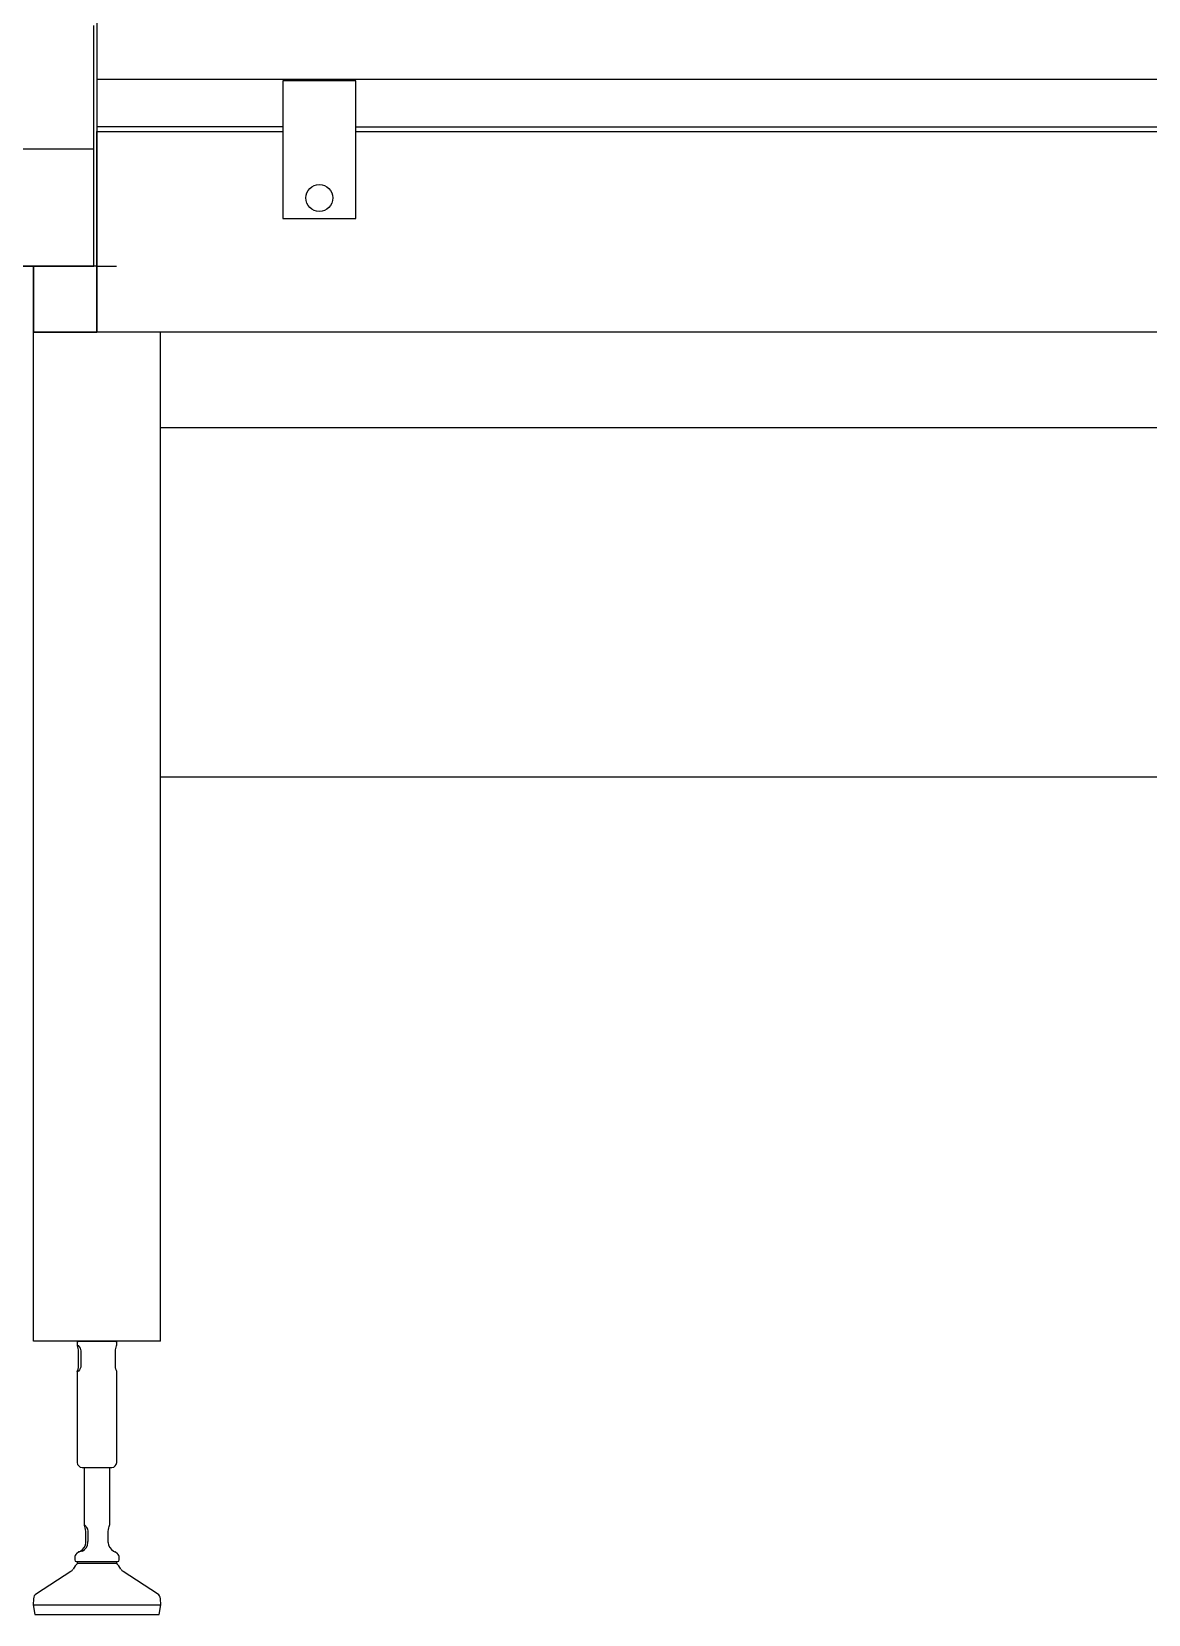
# Model space of a CAD drawing. Header units: millimetres. Extents: x 12318 to 17800, y 6541 to 10165.
# Drawn here: x 13331.1 to 13381.9, y 7271.9 to 7343.9 of the extents above; entities that cross this region are included whole.
import ezdxf

# ---------------------------------------------------------------- set-up
doc = ezdxf.new("R2010")
doc.units = ezdxf.units.MM
doc.layers.add('Equipment', color=123, linetype='Continuous')

# ---------------------------------------------------------------- blocks, each defined once
blk = doc.blocks.new('A$Cbe2ee938')
at = {"layer": 'Equipment'}
for p, q in [((-1000, 1372), (-1000, 933.3)), ((-1002, 848.5), (-1002, 1000)), ((-1000, 1000), (-1000, 848.5)), ((-837, 965.3), (-883, 965.3)), ((-883, 965.3), (-883, 878.5)), ((-837, 878.5), (-837, 965.3)), ((-1000, 933.3), (-883, 933.3)), ((-1000, 807), (-1000, 933.3)), ((-1000, 933.3), (-883, 933.3)), ((-837, 936.3), (837, 936.3)), ((-837, 933.3), (837, 933.3)), ((-4400.19, 922.5), (-1002, 922.5)), ((-883, 878.5), (-837, 878.5)), ((-1040, 848.5), (-4770, 848.5)), ((-4770, 848.5), (-1002, 848.5)), ((-1040, 807), (-1040, 848.5)), ((-1000, 848.5), (-1040, 848.5)), ((-1040, 848.5), (-1040, 807)), ((-1000, 848.5), (-1000, 807)), ((-1000, 807), (-1000, 848.5)), ((-1000, 848.5), (-987.75, 848.5)), ((-1000, 807), (-1040, 807)), ((-1040, 807), (-1000, 807)), ((1000, 807), (-1000, 807)), ((-960, 747), (960, 747)), ((-960, 527), (-960, 747)), ((960, 527), (-960, 527)), ((-1012.1, 172), (-987.9, 172))]:
    blk.add_line(p, q, dxfattribs=at)
at = {"layer": 'Equipment', "linetype": 'Continuous', "lineweight": 25}
for p, q in [((-1000, 966.3), (1000, 966.3)), ((-883, 936.3), (-1000, 936.3)), ((-1000, 933.3), (-883, 933.3)), ((-837, 933.3), (837, 933.3)), ((-1040, 172), (-1040, 807)), ((-960, 807), (-1040, 807)), ((-960, 172), (-960, 807)), ((-960, 172), (-1040, 172)), ((-1012.1, 172), (-1012.4, 171.4)), ((-1012.4, 171.4), (-1012.4, 169.14)), ((-987.6, 171.4), (-987.9, 172)), ((-987.6, 169.14), (-987.6, 171.4)), ((-1012.35, 168.95), (-1012.34, 169.35)), ((-1012.1, 168.18), (-1012.35, 168.95)), ((-1012.34, 169.35), (-1011.84, 169.13)), ((-1011.85, 167.28), (-1012.1, 168.18)), ((-1011.71, 166.44), (-1011.85, 167.28)), ((-1011.84, 169.13), (-1011.17, 168.46)), ((-1011.65, 165.5), (-1011.71, 166.44)), ((-1011.65, 156.5), (-1011.65, 165.5)), ((-1011.17, 168.46), (-1010.64, 167.61)), ((-1010.64, 167.61), (-1010.31, 166.7)), ((-1010.31, 166.7), (-1010.16, 165.77)), ((-1010.16, 165.77), (-1010.16, 165.5)), ((-1010.16, 165.5), (-1010.16, 156.5)), ((-988.35, 165.5), (-988.29, 166.44)), ((-988.35, 156.5), (-988.35, 165.5)), ((-988.29, 166.44), (-988.15, 167.28)), ((-988.15, 167.28), (-987.91, 168.18)), ((-987.91, 168.18), (-987.65, 168.95)), ((-987.65, 168.95), (-987.66, 169.14)), ((-1012.4, 152.83), (-1012.4, 95.5)), ((-1012.39, 152.87), (-1012.19, 153.54)), ((-1012.24, 152.65), (-1012.39, 152.87)), ((-1011.63, 153.05), (-1012.24, 152.65)), ((-1012.19, 153.54), (-1011.93, 154.39)), ((-1011.93, 154.39), (-1011.74, 155.3)), ((-1011.74, 155.3), (-1011.66, 156.23)), ((-1011.66, 156.23), (-1011.65, 156.5)), ((-1010.97, 153.82), (-1011.63, 153.05)), ((-1010.5, 154.72), (-1010.97, 153.82)), ((-1010.25, 155.56), (-1010.5, 154.72)), ((-1010.16, 156.5), (-1010.25, 155.56)), ((-988.34, 156.23), (-988.35, 156.5)), ((-988.26, 155.3), (-988.34, 156.23)), ((-988.07, 154.39), (-988.26, 155.3)), ((-987.82, 153.54), (-988.07, 154.39)), ((-987.61, 152.87), (-987.82, 153.54)), ((-987.64, 152.83), (-987.61, 152.87)), ((-987.6, 95.5), (-987.6, 152.83)), ((-1009.37, 92.5), (-990.61, 92.5)), ((-1008, 92.5), (-1008, 56.05)), ((-992, 56.05), (-992, 92.5)), ((-1007.94, 55.85), (-1007.99, 56.15)), ((-1007.99, 56.15), (-1007.71, 56.08)), ((-1007.7, 55.28), (-1007.94, 55.85)), ((-1007.71, 56.08), (-1007.09, 55.53)), ((-1007.41, 54.48), (-1007.7, 55.28)), ((-1007.15, 53.41), (-1007.41, 54.48)), ((-1007.05, 52.2), (-1007.15, 53.41)), ((-1007.09, 55.53), (-1006.51, 54.73)), ((-1007.05, 45.93), (-1007.05, 52.2)), ((-1006.51, 54.73), (-1006.03, 53.6)), ((-1006.03, 53.6), (-1005.84, 52.4)), ((-1005.84, 52.4), (-1005.83, 52.2)), ((-1005.83, 52.2), (-1005.83, 45.93)), ((-992.95, 52.2), (-992.85, 53.41)), ((-992.95, 45.93), (-992.95, 52.2)), ((-992.85, 53.41), (-992.59, 54.48)), ((-992.59, 54.48), (-992.3, 55.28)), ((-992.3, 55.28), (-992.06, 55.85)), ((-992.06, 55.85), (-992.03, 56.05)), ((-1007.06, 45.2), (-1007.05, 45.93)), ((-1005.83, 45.2), (-1005.83, 45.93)), ((-992.94, 45.2), (-992.95, 45.93)), ((-1014, 35.77), (-1014, 34.3)), ((-1011.36, 39.38), (-1012.93, 38.06)), ((-1012.86, 33.2), (-987.12, 33.2)), ((-1012.75, 33.21), (-1012.75, 33.17)), ((-1011.88, 32.3), (-988.13, 32.3)), ((-1011.41, 39.29), (-1011.19, 39.42)), ((-1010.77, 39.35), (-1011.41, 39.29)), ((-1011.19, 39.42), (-1010.76, 39.61)), ((-1009.97, 39.53), (-1010.77, 39.35)), ((-1010.76, 39.61), (-1010.38, 39.8)), ((-1009.21, 39.8), (-1009.97, 39.53)), ((-987.07, 38.06), (-988.64, 39.38)), ((-987.25, 33.17), (-987.25, 33.21)), ((-986, 34.3), (-986, 35.77)), ((-1016.39, 27.07), (-1038.18, 12.93)), ((-961.82, 12.93), (-983.61, 27.07)), ((-1039.99, 9.84), (-1040.25, 6)), ((-1040.25, 6), (-1039.19, 0)), ((-1040.25, 6), (-959.75, 6)), ((-1039.19, 0), (-960.81, 0)), ((-960.81, 0), (-959.75, 6)), ((-959.75, 6), (-960.01, 9.84))]:
    blk.add_line(p, q, dxfattribs=at)
blk.add_circle((-860, 891.5), 8.5, dxfattribs=at)
for centre, radius, start, end in [((-1009.4, 95.5), 3, 180, 270), ((-990.6, 95.5), 3, 270, 0), ((-1013.42, 45.39), 6.36, 298.48221, 358.28796), ((-1011.56, 45.03), 5.73, 294.21013, 1.68509), ((-986.58, 45.39), 6.36, 181.71269, 241.51622), ((-1002.22, 21.15), 14.79, 130.60924, 150.44036), ((-1011, 35.77), 3, 130, 180), ((-1012.9, 34.3), 1.1, 180, 270), ((-1011.88, 33.17), 0.875, 180, 270), ((-986.37, 45.25), 6.34, 239.2586, 248.68646), ((-988.13, 33.17), 0.875, 270, 0), ((-998.57, 20.66), 15.7, 29.47729, 47.92897), ((-987.1, 34.3), 1.1, 270, 0), ((-989, 35.77), 3, 0, 50), ((-1018.57, 30.43), 4, 302.99022, 329.29898), ((-981.43, 30.43), 4, 210.70102, 237.00978), ((-1036, 9.58), 4, 122.99022, 176.16052), ((-964, 9.58), 4, 3.83948, 57.00978)]:
    blk.add_arc(centre, radius, start, end, dxfattribs=at)

msp = doc.modelspace()

# ---------------------------------------------------------------- block references
at = {"xscale": 0.072267749473635, "yscale": 0.072267749473635, "zscale": 0.072267749473635}
msp.add_blockref('A$Cbe2ee938', (13406.294, 7271.941), dxfattribs=at)

doc.saveas('drawing.dxf')
